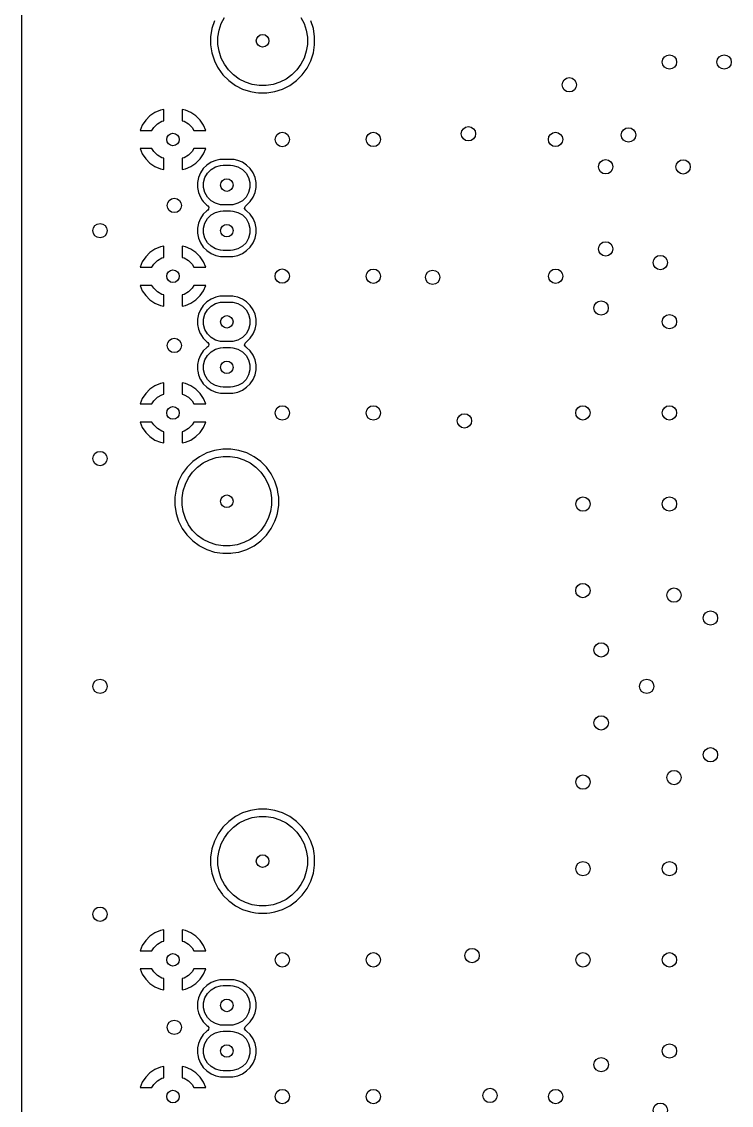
# Model space of a CAD drawing. Extents: x 2.36 to 5.14, y -5.39 to -2.61.
# Drawn here: x 2.364 to 3.143, y -4.46 to -3.271 of the extents above; entities that cross this region are included whole.
import ezdxf

# ---------------------------------------------------------------- set-up
doc = ezdxf.new("R2010")
doc.units = 0
doc.header["$MEASUREMENT"] = 0
doc.layers.add('BLACK', color=7, linetype='CONTINUOUS')

msp = doc.modelspace()

# ---------------------------------------------------------------- linework, layer by layer
at = {"layer": 'BLACK', "linetype": 'CONTINUOUS'}
for p, q in [((2.364, -3.2872), (2.364, -3.1822)), ((2.583, -3.2729), (2.5865, -3.266)), ((2.6704, -3.266), (2.6739, -3.2729)), ((2.5727, -3.2784), (2.5713, -3.2872)), ((2.5755, -3.2698), (2.5727, -3.2784)), ((2.5727, -3.2784), (2.5727, -3.2784)), ((2.5794, -3.2879), (2.5806, -3.2802)), ((2.5806, -3.2802), (2.583, -3.2729)), ((2.6739, -3.2729), (2.6763, -3.2802)), ((2.6763, -3.2802), (2.6775, -3.2879)), ((2.6841, -3.2784), (2.6813, -3.2698)), ((2.6855, -3.2872), (2.6841, -3.2784)), ((2.6841, -3.2784), (2.6841, -3.2784)), ((2.6841, -3.2784), (2.6841, -3.2784)), ((2.364, -3.39), (2.364, -3.2872)), ((2.5713, -3.2872), (2.5713, -3.2962)), ((2.5794, -3.2956), (2.5794, -3.2879)), ((2.6775, -3.2879), (2.6775, -3.2956)), ((2.6855, -3.2962), (2.6855, -3.2872)), ((2.5713, -3.2962), (2.5727, -3.3051)), ((2.5727, -3.3051), (2.5727, -3.3051)), ((2.5727, -3.3051), (2.5755, -3.3137)), ((2.5806, -3.3032), (2.5794, -3.2956)), ((2.583, -3.3106), (2.5806, -3.3032)), ((2.6763, -3.3032), (2.6739, -3.3106)), ((2.6775, -3.2956), (2.6763, -3.3032)), ((2.6813, -3.3137), (2.6841, -3.3051)), ((2.6841, -3.3051), (2.6855, -3.2962)), ((2.5755, -3.3137), (2.579, -3.3205)), ((2.5865, -3.3174), (2.583, -3.3106)), ((2.6739, -3.3106), (2.6704, -3.3174)), ((2.6773, -3.3217), (2.6813, -3.3137)), ((2.579, -3.3205), (2.5796, -3.3217)), ((2.5796, -3.3217), (2.5849, -3.3289)), ((2.591, -3.3237), (2.5865, -3.3174)), ((2.5965, -3.3292), (2.591, -3.3237)), ((2.6658, -3.3237), (2.6604, -3.3292)), ((2.6704, -3.3174), (2.6658, -3.3237)), ((2.672, -3.3289), (2.6773, -3.3217)), ((2.5849, -3.3289), (2.5912, -3.3353)), ((2.5912, -3.3353), (2.5985, -3.3406)), ((2.6027, -3.3337), (2.5965, -3.3292)), ((2.5985, -3.3406), (2.6065, -3.3447)), ((2.6096, -3.3372), (2.6027, -3.3337)), ((2.6169, -3.3396), (2.6096, -3.3372)), ((2.6246, -3.3408), (2.6169, -3.3396)), ((2.6399, -3.3396), (2.6323, -3.3408)), ((2.6473, -3.3372), (2.6399, -3.3396)), ((2.6541, -3.3337), (2.6473, -3.3372)), ((2.6503, -3.3447), (2.6584, -3.3406)), ((2.6604, -3.3292), (2.6541, -3.3337)), ((2.6584, -3.3406), (2.6656, -3.3353)), ((2.6656, -3.3353), (2.672, -3.3289)), ((2.6065, -3.3447), (2.6065, -3.3447)), ((2.6065, -3.3447), (2.6065, -3.3447)), ((2.6065, -3.3447), (2.6151, -3.3474)), ((2.6151, -3.3474), (2.6151, -3.3474)), ((2.6151, -3.3474), (2.6151, -3.3474)), ((2.6151, -3.3474), (2.621, -3.3484)), ((2.621, -3.3484), (2.6239, -3.3488)), ((2.6239, -3.3488), (2.6239, -3.3488)), ((2.6239, -3.3488), (2.6329, -3.3488)), ((2.6323, -3.3408), (2.6246, -3.3408)), ((2.6329, -3.3488), (2.6351, -3.3485)), ((2.6351, -3.3485), (2.6418, -3.3474)), ((2.6418, -3.3474), (2.6503, -3.3447)), ((2.6418, -3.3474), (2.6418, -3.3474)), ((2.6418, -3.3474), (2.6418, -3.3474)), ((2.6503, -3.3447), (2.6503, -3.3447)), ((2.6503, -3.3447), (2.6503, -3.3447)), ((2.5047, -3.374), (2.5001, -3.3787)), ((2.5102, -3.3703), (2.5047, -3.374)), ((2.5047, -3.374), (2.5047, -3.374)), ((2.5163, -3.3678), (2.5102, -3.3703)), ((2.52, -3.3671), (2.5163, -3.3678)), ((2.5163, -3.3678), (2.5163, -3.3678)), ((2.52, -3.3794), (2.52, -3.3671)), ((2.5437, -3.3678), (2.54, -3.3671)), ((2.54, -3.3671), (2.54, -3.3794)), ((2.5498, -3.3703), (2.5437, -3.3678)), ((2.5437, -3.3678), (2.5437, -3.3678)), ((2.5553, -3.374), (2.5498, -3.3703)), ((2.5599, -3.3787), (2.5553, -3.374)), ((2.4964, -3.3841), (2.494, -3.39)), ((2.5001, -3.3787), (2.4964, -3.3841)), ((2.5001, -3.3787), (2.5001, -3.3787)), ((2.507, -3.39), (2.5089, -3.3868)), ((2.5089, -3.3868), (2.5129, -3.3828)), ((2.5129, -3.3828), (2.5178, -3.38)), ((2.5178, -3.38), (2.52, -3.3794)), ((2.54, -3.3794), (2.5422, -3.38)), ((2.5422, -3.38), (2.5471, -3.3828)), ((2.5471, -3.3828), (2.5511, -3.3868)), ((2.5511, -3.3868), (2.553, -3.39)), ((2.5636, -3.3841), (2.5599, -3.3787)), ((2.566, -3.39), (2.5636, -3.3841)), ((2.364, -3.4472), (2.364, -3.39)), ((2.494, -3.39), (2.507, -3.39)), ((2.494, -3.39), (2.494, -3.39)), ((2.553, -3.39), (2.566, -3.39)), ((2.566, -3.39), (2.566, -3.39)), ((2.494, -3.41), (2.4964, -3.4159)), ((2.507, -3.41), (2.494, -3.41)), ((2.5089, -3.4132), (2.507, -3.41)), ((2.553, -3.41), (2.5511, -3.4132)), ((2.566, -3.41), (2.553, -3.41)), ((2.5636, -3.4159), (2.566, -3.41)), ((2.4964, -3.4159), (2.5001, -3.4213)), ((2.5001, -3.4213), (2.5047, -3.426)), ((2.5129, -3.4172), (2.5089, -3.4132)), ((2.5178, -3.42), (2.5129, -3.4172)), ((2.52, -3.4206), (2.5178, -3.42)), ((2.52, -3.4329), (2.52, -3.4206)), ((2.5422, -3.42), (2.54, -3.4206)), ((2.54, -3.4206), (2.54, -3.4329)), ((2.5471, -3.4172), (2.5422, -3.42)), ((2.5511, -3.4132), (2.5471, -3.4172)), ((2.5553, -3.426), (2.5599, -3.4213)), ((2.5599, -3.4213), (2.5636, -3.4159)), ((2.5599, -3.4213), (2.5599, -3.4213)), ((2.5769, -3.4229), (2.5718, -3.425)), ((2.5813, -3.422), (2.5769, -3.4229)), ((2.5769, -3.4229), (2.5769, -3.4229)), ((2.5823, -3.4218), (2.5813, -3.422)), ((2.5958, -3.4218), (2.5823, -3.4218)), ((2.5971, -3.4221), (2.5958, -3.4218)), ((2.6012, -3.4229), (2.5971, -3.4221)), ((2.6063, -3.425), (2.6012, -3.4229)), ((2.6012, -3.4229), (2.6012, -3.4229)), ((2.5047, -3.426), (2.5102, -3.4297)), ((2.5102, -3.4297), (2.5163, -3.4322)), ((2.5163, -3.4322), (2.5163, -3.4322)), ((2.5163, -3.4322), (2.52, -3.4329)), ((2.52, -3.4329), (2.52, -3.4329)), ((2.54, -3.4329), (2.5437, -3.4322)), ((2.5437, -3.4322), (2.5498, -3.4297)), ((2.5437, -3.4322), (2.5437, -3.4322)), ((2.5498, -3.4297), (2.5553, -3.426)), ((2.5553, -3.426), (2.5553, -3.426)), ((2.5632, -3.432), (2.5602, -3.4367)), ((2.5672, -3.4281), (2.5632, -3.432)), ((2.5632, -3.432), (2.5632, -3.432)), ((2.5718, -3.425), (2.5672, -3.4281)), ((2.5672, -3.4281), (2.5672, -3.4281)), ((2.5679, -3.4368), (2.5719, -3.4328)), ((2.5719, -3.4328), (2.5768, -3.43)), ((2.5768, -3.43), (2.5823, -3.4285)), ((2.5823, -3.4285), (2.5851, -3.4283)), ((2.5851, -3.4283), (2.593, -3.4283)), ((2.593, -3.4283), (2.5958, -3.4285)), ((2.5958, -3.4285), (2.6013, -3.43)), ((2.6013, -3.43), (2.6062, -3.4328)), ((2.6062, -3.4328), (2.6102, -3.4368)), ((2.6109, -3.4281), (2.6063, -3.425)), ((2.6063, -3.425), (2.6063, -3.425)), ((2.6063, -3.425), (2.6063, -3.425)), ((2.6149, -3.432), (2.6109, -3.4281)), ((2.618, -3.4367), (2.6149, -3.432)), ((2.364, -3.54), (2.364, -3.4472)), ((2.558, -3.4418), (2.5569, -3.4472)), ((2.5569, -3.4472), (2.5569, -3.4528)), ((2.5602, -3.4367), (2.558, -3.4418)), ((2.558, -3.4418), (2.558, -3.4418)), ((2.5636, -3.4472), (2.5651, -3.4417)), ((2.5636, -3.4528), (2.5636, -3.4472)), ((2.5651, -3.4417), (2.5679, -3.4368)), ((2.6102, -3.4368), (2.613, -3.4417)), ((2.613, -3.4417), (2.6145, -3.4472)), ((2.6145, -3.4472), (2.6145, -3.4528)), ((2.6201, -3.4418), (2.618, -3.4367)), ((2.6212, -3.4472), (2.6201, -3.4418)), ((2.6212, -3.4528), (2.6212, -3.4472)), ((2.5569, -3.4528), (2.558, -3.4582)), ((2.558, -3.4582), (2.558, -3.4582)), ((2.558, -3.4582), (2.5602, -3.4633)), ((2.5651, -3.4583), (2.5636, -3.4528)), ((2.5679, -3.4632), (2.5651, -3.4583)), ((2.613, -3.4583), (2.6102, -3.4632)), ((2.6145, -3.4528), (2.613, -3.4583)), ((2.618, -3.4633), (2.6201, -3.4582)), ((2.6201, -3.4582), (2.6212, -3.4528)), ((2.5602, -3.4633), (2.5622, -3.4664)), ((2.5622, -3.4664), (2.5632, -3.468)), ((2.5632, -3.468), (2.5672, -3.4719)), ((2.5719, -3.4672), (2.5679, -3.4632)), ((2.5768, -3.47), (2.5719, -3.4672)), ((2.5823, -3.4715), (2.5768, -3.47)), ((2.5851, -3.4717), (2.5823, -3.4715)), ((2.5958, -3.4715), (2.593, -3.4717)), ((2.6013, -3.47), (2.5958, -3.4715)), ((2.6062, -3.4672), (2.6013, -3.47)), ((2.6102, -3.4632), (2.6062, -3.4672)), ((2.6109, -3.4719), (2.6149, -3.468)), ((2.6149, -3.468), (2.618, -3.4633)), ((2.5632, -3.482), (2.5602, -3.4867)), ((2.5672, -3.4781), (2.5632, -3.482)), ((2.5632, -3.482), (2.5632, -3.482)), ((2.5672, -3.4719), (2.5682, -3.4726)), ((2.5682, -3.4774), (2.5672, -3.4781)), ((2.5672, -3.4781), (2.5672, -3.4781)), ((2.5679, -3.4868), (2.5719, -3.4828)), ((2.5682, -3.4726), (2.5694, -3.4744)), ((2.569, -3.4766), (2.5682, -3.4774)), ((2.5694, -3.4744), (2.569, -3.4766)), ((2.5719, -3.4828), (2.5768, -3.48)), ((2.5768, -3.48), (2.5823, -3.4785)), ((2.5823, -3.4785), (2.5851, -3.4783)), ((2.593, -3.4717), (2.5851, -3.4717)), ((2.5851, -3.4783), (2.593, -3.4783)), ((2.593, -3.4783), (2.5958, -3.4785)), ((2.5958, -3.4785), (2.6013, -3.48)), ((2.6013, -3.48), (2.6062, -3.4828)), ((2.6062, -3.4828), (2.6102, -3.4868)), ((2.6087, -3.4756), (2.6091, -3.4734)), ((2.6099, -3.4774), (2.6087, -3.4756)), ((2.6091, -3.4734), (2.6099, -3.4726)), ((2.6099, -3.4726), (2.6109, -3.4719)), ((2.6109, -3.4781), (2.6099, -3.4774)), ((2.6149, -3.482), (2.6109, -3.4781)), ((2.6109, -3.4781), (2.6109, -3.4781)), ((2.6109, -3.4781), (2.6109, -3.4781)), ((2.618, -3.4867), (2.6149, -3.482)), ((2.558, -3.4918), (2.5569, -3.4972)), ((2.5602, -3.4867), (2.558, -3.4918)), ((2.558, -3.4918), (2.558, -3.4918)), ((2.5636, -3.4972), (2.5651, -3.4917)), ((2.5651, -3.4917), (2.5679, -3.4868)), ((2.6102, -3.4868), (2.613, -3.4917)), ((2.613, -3.4917), (2.6145, -3.4972)), ((2.6201, -3.4918), (2.618, -3.4867)), ((2.6212, -3.4972), (2.6201, -3.4918)), ((2.5569, -3.4972), (2.5569, -3.5028)), ((2.5569, -3.5028), (2.558, -3.5082)), ((2.5636, -3.5028), (2.5636, -3.4972)), ((2.5651, -3.5083), (2.5636, -3.5028)), ((2.6145, -3.5028), (2.613, -3.5083)), ((2.6145, -3.4972), (2.6145, -3.5028)), ((2.6201, -3.5082), (2.6212, -3.5028)), ((2.6212, -3.5028), (2.6212, -3.4972)), ((2.5163, -3.5178), (2.5102, -3.5203)), ((2.52, -3.5171), (2.5163, -3.5178)), ((2.5163, -3.5178), (2.5163, -3.5178)), ((2.52, -3.5294), (2.52, -3.5171)), ((2.5437, -3.5178), (2.54, -3.5171)), ((2.54, -3.5171), (2.54, -3.5294)), ((2.5498, -3.5203), (2.5437, -3.5178)), ((2.5437, -3.5178), (2.5437, -3.5178)), ((2.558, -3.5082), (2.558, -3.5082)), ((2.558, -3.5082), (2.5602, -3.5133)), ((2.5602, -3.5133), (2.5632, -3.518)), ((2.5632, -3.518), (2.5672, -3.5219)), ((2.5679, -3.5132), (2.5651, -3.5083)), ((2.5719, -3.5172), (2.5679, -3.5132)), ((2.5768, -3.52), (2.5719, -3.5172)), ((2.6062, -3.5172), (2.6013, -3.52)), ((2.6102, -3.5132), (2.6062, -3.5172)), ((2.613, -3.5083), (2.6102, -3.5132)), ((2.6109, -3.5219), (2.6149, -3.518)), ((2.6149, -3.518), (2.618, -3.5133)), ((2.618, -3.5133), (2.6201, -3.5082)), ((2.5001, -3.5287), (2.4964, -3.5341)), ((2.5047, -3.524), (2.5001, -3.5287)), ((2.5001, -3.5287), (2.5001, -3.5287)), ((2.5102, -3.5203), (2.5047, -3.524)), ((2.5047, -3.524), (2.5047, -3.524)), ((2.5129, -3.5328), (2.5178, -3.53)), ((2.5178, -3.53), (2.52, -3.5294)), ((2.54, -3.5294), (2.5422, -3.53)), ((2.5422, -3.53), (2.5471, -3.5328)), ((2.5553, -3.524), (2.5498, -3.5203)), ((2.5599, -3.5287), (2.5553, -3.524)), ((2.5636, -3.5341), (2.5599, -3.5287)), ((2.5672, -3.5219), (2.5718, -3.525)), ((2.5718, -3.525), (2.5769, -3.5271)), ((2.5823, -3.5215), (2.5768, -3.52)), ((2.5769, -3.5271), (2.5823, -3.5282)), ((2.5851, -3.5217), (2.5823, -3.5215)), ((2.5823, -3.5282), (2.5823, -3.5282)), ((2.5823, -3.5282), (2.5958, -3.5282)), ((2.593, -3.5217), (2.5851, -3.5217)), ((2.5958, -3.5215), (2.593, -3.5217)), ((2.6013, -3.52), (2.5958, -3.5215)), ((2.5958, -3.5282), (2.6012, -3.5271)), ((2.5958, -3.5282), (2.5958, -3.5282)), ((2.6012, -3.5271), (2.6063, -3.525)), ((2.6063, -3.525), (2.6109, -3.5219)), ((2.364, -3.5972), (2.364, -3.54)), ((2.4964, -3.5341), (2.494, -3.54)), ((2.494, -3.54), (2.507, -3.54)), ((2.494, -3.54), (2.494, -3.54)), ((2.507, -3.54), (2.5089, -3.5368)), ((2.5089, -3.5368), (2.5129, -3.5328)), ((2.5471, -3.5328), (2.5511, -3.5368)), ((2.5511, -3.5368), (2.553, -3.54)), ((2.553, -3.54), (2.566, -3.54)), ((2.566, -3.54), (2.5636, -3.5341)), ((2.566, -3.54), (2.566, -3.54)), ((2.494, -3.56), (2.4964, -3.5659)), ((2.507, -3.56), (2.494, -3.56)), ((2.4964, -3.5659), (2.5001, -3.5713)), ((2.5089, -3.5632), (2.507, -3.56)), ((2.5129, -3.5672), (2.5089, -3.5632)), ((2.5511, -3.5632), (2.5471, -3.5672)), ((2.553, -3.56), (2.5511, -3.5632)), ((2.566, -3.56), (2.553, -3.56)), ((2.5599, -3.5713), (2.5636, -3.5659)), ((2.5636, -3.5659), (2.566, -3.56)), ((2.5001, -3.5713), (2.5047, -3.576)), ((2.5047, -3.576), (2.5102, -3.5797)), ((2.5178, -3.57), (2.5129, -3.5672)), ((2.52, -3.5706), (2.5178, -3.57)), ((2.52, -3.5829), (2.52, -3.5706)), ((2.5422, -3.57), (2.54, -3.5706)), ((2.54, -3.5706), (2.54, -3.5829)), ((2.5471, -3.5672), (2.5422, -3.57)), ((2.5498, -3.5797), (2.5553, -3.576)), ((2.5553, -3.576), (2.5599, -3.5713)), ((2.5553, -3.576), (2.5553, -3.576)), ((2.5599, -3.5713), (2.5599, -3.5713)), ((2.5672, -3.5781), (2.5632, -3.582)), ((2.5718, -3.575), (2.5672, -3.5781)), ((2.5672, -3.5781), (2.5672, -3.5781)), ((2.5769, -3.5729), (2.5718, -3.575)), ((2.5768, -3.58), (2.5823, -3.5785)), ((2.5813, -3.572), (2.5769, -3.5729)), ((2.5769, -3.5729), (2.5769, -3.5729)), ((2.5823, -3.5718), (2.5813, -3.572)), ((2.5958, -3.5718), (2.5823, -3.5718)), ((2.5823, -3.5785), (2.5851, -3.5783)), ((2.5851, -3.5783), (2.593, -3.5783)), ((2.593, -3.5783), (2.5958, -3.5785)), ((2.5971, -3.5721), (2.5958, -3.5718)), ((2.5958, -3.5785), (2.6013, -3.58)), ((2.6012, -3.5729), (2.5971, -3.5721)), ((2.6063, -3.575), (2.6012, -3.5729)), ((2.6012, -3.5729), (2.6012, -3.5729)), ((2.6109, -3.5781), (2.6063, -3.575)), ((2.6063, -3.575), (2.6063, -3.575)), ((2.6063, -3.575), (2.6063, -3.575)), ((2.6149, -3.582), (2.6109, -3.5781)), ((2.5102, -3.5797), (2.5163, -3.5822)), ((2.5163, -3.5822), (2.5163, -3.5822)), ((2.5163, -3.5822), (2.52, -3.5829)), ((2.52, -3.5829), (2.52, -3.5829)), ((2.54, -3.5829), (2.5437, -3.5822)), ((2.5437, -3.5822), (2.5498, -3.5797)), ((2.5437, -3.5822), (2.5437, -3.5822)), ((2.5602, -3.5867), (2.558, -3.5918)), ((2.5632, -3.582), (2.5602, -3.5867)), ((2.5632, -3.582), (2.5632, -3.582)), ((2.5651, -3.5917), (2.5679, -3.5868)), ((2.5679, -3.5868), (2.5719, -3.5828)), ((2.5719, -3.5828), (2.5768, -3.58)), ((2.6013, -3.58), (2.6062, -3.5828)), ((2.6062, -3.5828), (2.6102, -3.5868)), ((2.6102, -3.5868), (2.613, -3.5917)), ((2.618, -3.5867), (2.6149, -3.582)), ((2.6201, -3.5918), (2.618, -3.5867)), ((2.364, -3.69), (2.364, -3.5972)), ((2.558, -3.5918), (2.5569, -3.5972)), ((2.5569, -3.5972), (2.5569, -3.6028)), ((2.558, -3.5918), (2.558, -3.5918)), ((2.5636, -3.5972), (2.5651, -3.5917)), ((2.5636, -3.6028), (2.5636, -3.5972)), ((2.613, -3.5917), (2.6145, -3.5972)), ((2.6145, -3.5972), (2.6145, -3.6028)), ((2.6212, -3.5972), (2.6201, -3.5918)), ((2.6212, -3.6028), (2.6212, -3.5972)), ((2.5569, -3.6028), (2.558, -3.6082)), ((2.558, -3.6082), (2.558, -3.6082)), ((2.558, -3.6082), (2.56, -3.613)), ((2.56, -3.613), (2.5602, -3.6133)), ((2.5602, -3.6133), (2.5612, -3.6149)), ((2.5651, -3.6083), (2.5636, -3.6028)), ((2.5679, -3.6132), (2.5651, -3.6083)), ((2.5719, -3.6172), (2.5679, -3.6132)), ((2.6102, -3.6132), (2.6062, -3.6172)), ((2.613, -3.6083), (2.6102, -3.6132)), ((2.6145, -3.6028), (2.613, -3.6083)), ((2.6149, -3.618), (2.618, -3.6133)), ((2.618, -3.6133), (2.6201, -3.6082)), ((2.6201, -3.6082), (2.6212, -3.6028)), ((2.5612, -3.6149), (2.5632, -3.618)), ((2.5632, -3.618), (2.5672, -3.6219)), ((2.5672, -3.6219), (2.5682, -3.6226)), ((2.5682, -3.6226), (2.5694, -3.6244)), ((2.5694, -3.6244), (2.569, -3.6266)), ((2.5768, -3.62), (2.5719, -3.6172)), ((2.5823, -3.6215), (2.5768, -3.62)), ((2.5851, -3.6217), (2.5823, -3.6215)), ((2.593, -3.6217), (2.5851, -3.6217)), ((2.5958, -3.6215), (2.593, -3.6217)), ((2.6013, -3.62), (2.5958, -3.6215)), ((2.6062, -3.6172), (2.6013, -3.62)), ((2.6087, -3.6256), (2.6091, -3.6234)), ((2.6099, -3.6274), (2.6087, -3.6256)), ((2.6091, -3.6234), (2.6099, -3.6226)), ((2.6099, -3.6226), (2.6109, -3.6219)), ((2.6109, -3.6219), (2.6149, -3.618)), ((2.5602, -3.6367), (2.558, -3.6418)), ((2.5632, -3.632), (2.5602, -3.6367)), ((2.5672, -3.6281), (2.5632, -3.632)), ((2.5632, -3.632), (2.5632, -3.632)), ((2.5651, -3.6417), (2.5679, -3.6368)), ((2.5682, -3.6274), (2.5672, -3.6281)), ((2.5672, -3.6281), (2.5672, -3.6281)), ((2.5679, -3.6368), (2.5719, -3.6328)), ((2.569, -3.6266), (2.5682, -3.6274)), ((2.5719, -3.6328), (2.5768, -3.63)), ((2.5768, -3.63), (2.5823, -3.6285)), ((2.5823, -3.6285), (2.5851, -3.6283)), ((2.5851, -3.6283), (2.593, -3.6283)), ((2.593, -3.6283), (2.5958, -3.6285)), ((2.5958, -3.6285), (2.6013, -3.63)), ((2.6013, -3.63), (2.6062, -3.6328)), ((2.6062, -3.6328), (2.6102, -3.6368)), ((2.6109, -3.6281), (2.6099, -3.6274)), ((2.6102, -3.6368), (2.613, -3.6417)), ((2.6149, -3.632), (2.6109, -3.6281)), ((2.6109, -3.6281), (2.6109, -3.6281)), ((2.6109, -3.6281), (2.6109, -3.6281)), ((2.618, -3.6367), (2.6149, -3.632)), ((2.6201, -3.6418), (2.618, -3.6367)), ((2.557, -3.6468), (2.5569, -3.6472)), ((2.5569, -3.6472), (2.5569, -3.6528)), ((2.558, -3.6418), (2.557, -3.6468)), ((2.558, -3.6418), (2.558, -3.6418)), ((2.5636, -3.6472), (2.5651, -3.6417)), ((2.5636, -3.6528), (2.5636, -3.6472)), ((2.613, -3.6417), (2.6145, -3.6472)), ((2.6145, -3.6472), (2.6145, -3.6528)), ((2.6212, -3.6472), (2.6201, -3.6418)), ((2.6212, -3.6528), (2.6212, -3.6472)), ((2.5569, -3.6528), (2.5572, -3.6541)), ((2.5572, -3.6541), (2.558, -3.6582)), ((2.558, -3.6582), (2.558, -3.6582)), ((2.558, -3.6582), (2.56, -3.6631)), ((2.5651, -3.6583), (2.5636, -3.6528)), ((2.5679, -3.6632), (2.5651, -3.6583)), ((2.613, -3.6583), (2.6102, -3.6632)), ((2.6145, -3.6528), (2.613, -3.6583)), ((2.618, -3.6633), (2.6201, -3.6582)), ((2.6201, -3.6582), (2.6212, -3.6528)), ((2.5102, -3.6703), (2.5047, -3.674)), ((2.5163, -3.6678), (2.5102, -3.6703)), ((2.52, -3.6671), (2.5163, -3.6678)), ((2.5163, -3.6678), (2.5163, -3.6678)), ((2.52, -3.6794), (2.52, -3.6671)), ((2.5437, -3.6678), (2.54, -3.6671)), ((2.54, -3.6671), (2.54, -3.6794)), ((2.5498, -3.6703), (2.5437, -3.6678)), ((2.5437, -3.6678), (2.5437, -3.6678)), ((2.5553, -3.674), (2.5498, -3.6703)), ((2.56, -3.6631), (2.5602, -3.6633)), ((2.5602, -3.6633), (2.5632, -3.668)), ((2.5632, -3.668), (2.5672, -3.6719)), ((2.5672, -3.6719), (2.5718, -3.675)), ((2.5719, -3.6672), (2.5679, -3.6632)), ((2.5768, -3.67), (2.5719, -3.6672)), ((2.5823, -3.6715), (2.5768, -3.67)), ((2.5851, -3.6717), (2.5823, -3.6715)), ((2.593, -3.6717), (2.5851, -3.6717)), ((2.5958, -3.6715), (2.593, -3.6717)), ((2.6013, -3.67), (2.5958, -3.6715)), ((2.6062, -3.6672), (2.6013, -3.67)), ((2.6102, -3.6632), (2.6062, -3.6672)), ((2.6063, -3.675), (2.6109, -3.6719)), ((2.6109, -3.6719), (2.6149, -3.668)), ((2.6149, -3.668), (2.618, -3.6633)), ((2.4964, -3.6841), (2.494, -3.69)), ((2.5001, -3.6787), (2.4964, -3.6841)), ((2.5047, -3.674), (2.5001, -3.6787)), ((2.5001, -3.6787), (2.5001, -3.6787)), ((2.5047, -3.674), (2.5047, -3.674)), ((2.5089, -3.6868), (2.5129, -3.6828)), ((2.5129, -3.6828), (2.5178, -3.68)), ((2.5178, -3.68), (2.52, -3.6794)), ((2.54, -3.6794), (2.5422, -3.68)), ((2.5422, -3.68), (2.5471, -3.6828)), ((2.5471, -3.6828), (2.5511, -3.6868)), ((2.5599, -3.6787), (2.5553, -3.674)), ((2.5636, -3.6841), (2.5599, -3.6787)), ((2.566, -3.69), (2.5636, -3.6841)), ((2.5718, -3.675), (2.5769, -3.6771)), ((2.5769, -3.6771), (2.5823, -3.6782)), ((2.5823, -3.6782), (2.5823, -3.6782)), ((2.5823, -3.6782), (2.5958, -3.6782)), ((2.5958, -3.6782), (2.6012, -3.6771)), ((2.5958, -3.6782), (2.5958, -3.6782)), ((2.6012, -3.6771), (2.6063, -3.675)), ((2.364, -3.7924), (2.364, -3.69)), ((2.494, -3.69), (2.507, -3.69)), ((2.494, -3.69), (2.494, -3.69)), ((2.507, -3.69), (2.5089, -3.6868)), ((2.5511, -3.6868), (2.553, -3.69)), ((2.553, -3.69), (2.566, -3.69)), ((2.566, -3.69), (2.566, -3.69)), ((2.494, -3.71), (2.4964, -3.7159)), ((2.507, -3.71), (2.494, -3.71)), ((2.4964, -3.7159), (2.5001, -3.7213)), ((2.5089, -3.7132), (2.507, -3.71)), ((2.5129, -3.7172), (2.5089, -3.7132)), ((2.5178, -3.72), (2.5129, -3.7172)), ((2.52, -3.7206), (2.5178, -3.72)), ((2.52, -3.7329), (2.52, -3.7206)), ((2.5422, -3.72), (2.54, -3.7206)), ((2.54, -3.7206), (2.54, -3.7329)), ((2.5471, -3.7172), (2.5422, -3.72)), ((2.5511, -3.7132), (2.5471, -3.7172)), ((2.553, -3.71), (2.5511, -3.7132)), ((2.566, -3.71), (2.553, -3.71)), ((2.5599, -3.7213), (2.5636, -3.7159)), ((2.5636, -3.7159), (2.566, -3.71)), ((2.5001, -3.7213), (2.5047, -3.726)), ((2.5047, -3.726), (2.5102, -3.7297)), ((2.5102, -3.7297), (2.5163, -3.7322)), ((2.5163, -3.7322), (2.5163, -3.7322)), ((2.5163, -3.7322), (2.52, -3.7329)), ((2.52, -3.7329), (2.52, -3.7329)), ((2.54, -3.7329), (2.5437, -3.7322)), ((2.5437, -3.7322), (2.5498, -3.7297)), ((2.5437, -3.7322), (2.5437, -3.7322)), ((2.5498, -3.7297), (2.5553, -3.726)), ((2.5553, -3.726), (2.5599, -3.7213)), ((2.5553, -3.726), (2.5553, -3.726)), ((2.5599, -3.7213), (2.5599, -3.7213)), ((2.5671, -3.7439), (2.5591, -3.748)), ((2.5757, -3.7412), (2.5671, -3.7439)), ((2.5846, -3.7397), (2.5757, -3.7412)), ((2.5757, -3.7412), (2.5757, -3.7412)), ((2.5935, -3.7397), (2.5846, -3.7397)), ((2.5846, -3.7397), (2.5846, -3.7397)), ((2.6024, -3.7412), (2.5935, -3.7397)), ((2.5935, -3.7397), (2.5935, -3.7397)), ((2.611, -3.7439), (2.6024, -3.7412)), ((2.6024, -3.7412), (2.6024, -3.7412)), ((2.619, -3.748), (2.611, -3.7439)), ((2.5519, -3.7533), (2.5455, -3.7596)), ((2.5591, -3.748), (2.5519, -3.7533)), ((2.5571, -3.7594), (2.5633, -3.7549)), ((2.5633, -3.7549), (2.5702, -3.7514)), ((2.5702, -3.7514), (2.5776, -3.749)), ((2.5776, -3.749), (2.5852, -3.7478)), ((2.5852, -3.7478), (2.5929, -3.7478)), ((2.5929, -3.7478), (2.6005, -3.749)), ((2.6005, -3.749), (2.6079, -3.7514)), ((2.6079, -3.7514), (2.6148, -3.7549)), ((2.6148, -3.7549), (2.621, -3.7594)), ((2.6263, -3.7533), (2.619, -3.748)), ((2.6326, -3.7596), (2.6263, -3.7533)), ((2.6263, -3.7533), (2.6263, -3.7533)), ((2.6263, -3.7533), (2.6263, -3.7533)), ((2.5402, -3.7669), (2.5361, -3.7749)), ((2.5455, -3.7596), (2.5402, -3.7669)), ((2.5471, -3.7711), (2.5516, -3.7649)), ((2.5516, -3.7649), (2.5571, -3.7594)), ((2.621, -3.7594), (2.6265, -3.7649)), ((2.6265, -3.7649), (2.631, -3.7711)), ((2.6379, -3.7669), (2.6326, -3.7596)), ((2.642, -3.7749), (2.6379, -3.7669)), ((2.5361, -3.7749), (2.5334, -3.7835)), ((2.5412, -3.7854), (2.5436, -3.778)), ((2.5436, -3.778), (2.5471, -3.7711)), ((2.631, -3.7711), (2.6345, -3.778)), ((2.6345, -3.778), (2.6369, -3.7854)), ((2.6448, -3.7835), (2.642, -3.7749)), ((2.642, -3.7749), (2.642, -3.7749)), ((2.642, -3.7749), (2.642, -3.7749)), ((2.364, -4.1872), (2.364, -3.7924)), ((2.5334, -3.7835), (2.5319, -3.7924)), ((2.5319, -3.7924), (2.5319, -3.8013)), ((2.5334, -3.7835), (2.5334, -3.7835)), ((2.54, -3.793), (2.5412, -3.7854)), ((2.6369, -3.7854), (2.6381, -3.793)), ((2.6453, -3.7868), (2.6448, -3.7835)), ((2.6448, -3.7835), (2.6448, -3.7835)), ((2.6448, -3.7835), (2.6448, -3.7835)), ((2.6461, -3.7923), (2.6453, -3.7868)), ((2.6462, -3.7924), (2.6461, -3.7923)), ((2.6462, -3.8013), (2.6462, -3.7924)), ((2.5319, -3.8013), (2.5334, -3.8102)), ((2.54, -3.8007), (2.54, -3.793)), ((2.5412, -3.8083), (2.54, -3.8007)), ((2.6381, -3.8007), (2.6369, -3.8083)), ((2.6381, -3.793), (2.6381, -3.8007)), ((2.6448, -3.8102), (2.6462, -3.8013)), ((2.5334, -3.8102), (2.5334, -3.8102)), ((2.5334, -3.8102), (2.5361, -3.8188)), ((2.5436, -3.8157), (2.5412, -3.8083)), ((2.5471, -3.8226), (2.5436, -3.8157)), ((2.6345, -3.8157), (2.631, -3.8226)), ((2.6369, -3.8083), (2.6345, -3.8157)), ((2.642, -3.8188), (2.6435, -3.814)), ((2.6435, -3.814), (2.6448, -3.8102)), ((2.6448, -3.8102), (2.6448, -3.8102)), ((2.6448, -3.8102), (2.6448, -3.8102)), ((2.5361, -3.8188), (2.5402, -3.8268)), ((2.5402, -3.8268), (2.5452, -3.8336)), ((2.5516, -3.8288), (2.5471, -3.8226)), ((2.631, -3.8226), (2.6265, -3.8288)), ((2.6326, -3.8341), (2.6379, -3.8268)), ((2.6379, -3.8268), (2.642, -3.8188)), ((2.5452, -3.8336), (2.5455, -3.8341)), ((2.5455, -3.8341), (2.5519, -3.8404)), ((2.5571, -3.8343), (2.5516, -3.8288)), ((2.5633, -3.8388), (2.5571, -3.8343)), ((2.5702, -3.8423), (2.5633, -3.8388)), ((2.6148, -3.8388), (2.6079, -3.8423)), ((2.621, -3.8343), (2.6148, -3.8388)), ((2.6265, -3.8288), (2.621, -3.8343)), ((2.6263, -3.8404), (2.6326, -3.8341)), ((2.5519, -3.8404), (2.5519, -3.8404)), ((2.5519, -3.8404), (2.5519, -3.8404)), ((2.5519, -3.8404), (2.5588, -3.8454)), ((2.5588, -3.8454), (2.5591, -3.8457)), ((2.5591, -3.8457), (2.5671, -3.8498)), ((2.5671, -3.8498), (2.5671, -3.8498)), ((2.5671, -3.8498), (2.5671, -3.8498)), ((2.5671, -3.8498), (2.5757, -3.8526)), ((2.5776, -3.8447), (2.5702, -3.8423)), ((2.5852, -3.8459), (2.5776, -3.8447)), ((2.5929, -3.8459), (2.5852, -3.8459)), ((2.6005, -3.8447), (2.5929, -3.8459)), ((2.6079, -3.8423), (2.6005, -3.8447)), ((2.6024, -3.8526), (2.611, -3.8498)), ((2.611, -3.8498), (2.619, -3.8457)), ((2.611, -3.8498), (2.611, -3.8498)), ((2.611, -3.8498), (2.611, -3.8498)), ((2.619, -3.8457), (2.6263, -3.8404)), ((2.5757, -3.8526), (2.5757, -3.8526)), ((2.5757, -3.8526), (2.5757, -3.8526)), ((2.5757, -3.8526), (2.5816, -3.8535)), ((2.5816, -3.8535), (2.5846, -3.854)), ((2.5846, -3.854), (2.5846, -3.854)), ((2.5846, -3.854), (2.5935, -3.854)), ((2.5935, -3.854), (2.5958, -3.8536)), ((2.5958, -3.8536), (2.6024, -3.8526)), ((2.6024, -3.8526), (2.6024, -3.8526)), ((2.6024, -3.8526), (2.6024, -3.8526)), ((2.6151, -4.136), (2.6065, -4.1388)), ((2.6239, -4.1346), (2.6151, -4.136)), ((2.6151, -4.136), (2.6151, -4.136)), ((2.6329, -4.1346), (2.6239, -4.1346)), ((2.6239, -4.1346), (2.6239, -4.1346)), ((2.6418, -4.136), (2.6329, -4.1346)), ((2.6329, -4.1346), (2.6329, -4.1346)), ((2.6503, -4.1388), (2.6418, -4.136)), ((2.6418, -4.136), (2.6418, -4.136)), ((2.5912, -4.1482), (2.5849, -4.1545)), ((2.5985, -4.1429), (2.5912, -4.1482)), ((2.6065, -4.1388), (2.5985, -4.1429)), ((2.6027, -4.1498), (2.6096, -4.1463)), ((2.6096, -4.1463), (2.6169, -4.1439)), ((2.6169, -4.1439), (2.6246, -4.1427)), ((2.6246, -4.1427), (2.6323, -4.1427)), ((2.6323, -4.1427), (2.6399, -4.1439)), ((2.6399, -4.1439), (2.6473, -4.1463)), ((2.6473, -4.1463), (2.6541, -4.1498)), ((2.6584, -4.1429), (2.6503, -4.1388)), ((2.6656, -4.1482), (2.6584, -4.1429)), ((2.672, -4.1545), (2.6656, -4.1482)), ((2.6656, -4.1482), (2.6656, -4.1482)), ((2.6656, -4.1482), (2.6656, -4.1482)), ((2.5849, -4.1545), (2.5796, -4.1618)), ((2.5865, -4.166), (2.591, -4.1598)), ((2.591, -4.1598), (2.5965, -4.1543)), ((2.5965, -4.1543), (2.6027, -4.1498)), ((2.6541, -4.1498), (2.6604, -4.1543)), ((2.6604, -4.1543), (2.6658, -4.1598)), ((2.6658, -4.1598), (2.6704, -4.166)), ((2.6773, -4.1618), (2.672, -4.1545)), ((2.5755, -4.1698), (2.5727, -4.1784)), ((2.5796, -4.1618), (2.5755, -4.1698)), ((2.5806, -4.1802), (2.583, -4.1729)), ((2.583, -4.1729), (2.5865, -4.166)), ((2.6704, -4.166), (2.6739, -4.1729)), ((2.6739, -4.1729), (2.6763, -4.1802)), ((2.6813, -4.1698), (2.6773, -4.1618)), ((2.6841, -4.1784), (2.6813, -4.1698)), ((2.6813, -4.1698), (2.6813, -4.1698)), ((2.6813, -4.1698), (2.6813, -4.1698)), ((2.5727, -4.1784), (2.5713, -4.1872)), ((2.5727, -4.1784), (2.5727, -4.1784)), ((2.5794, -4.1879), (2.5806, -4.1802)), ((2.6763, -4.1802), (2.6775, -4.1879)), ((2.6849, -4.1832), (2.6841, -4.1784)), ((2.6841, -4.1784), (2.6841, -4.1784)), ((2.6841, -4.1784), (2.6841, -4.1784)), ((2.6854, -4.1863), (2.6849, -4.1832)), ((2.364, -4.29), (2.364, -4.1872)), ((2.5713, -4.1872), (2.5713, -4.1962)), ((2.5713, -4.1962), (2.5727, -4.2051)), ((2.5794, -4.1956), (2.5794, -4.1879)), ((2.5806, -4.2032), (2.5794, -4.1956)), ((2.6775, -4.1956), (2.6763, -4.2032)), ((2.6775, -4.1879), (2.6775, -4.1956)), ((2.6841, -4.2051), (2.6855, -4.1962)), ((2.6855, -4.1872), (2.6854, -4.1863)), ((2.6855, -4.1962), (2.6855, -4.1872)), ((2.5727, -4.2051), (2.5727, -4.2051)), ((2.5727, -4.2051), (2.5755, -4.2137)), ((2.583, -4.2106), (2.5806, -4.2032)), ((2.6763, -4.2032), (2.6739, -4.2106)), ((2.6813, -4.2137), (2.6838, -4.206)), ((2.6838, -4.206), (2.6841, -4.2051)), ((2.6841, -4.2051), (2.6841, -4.2051)), ((2.6841, -4.2051), (2.6841, -4.2051)), ((2.5755, -4.2137), (2.5796, -4.2217)), ((2.5865, -4.2174), (2.583, -4.2106)), ((2.591, -4.2237), (2.5865, -4.2174)), ((2.6704, -4.2174), (2.6658, -4.2237)), ((2.6739, -4.2106), (2.6704, -4.2174)), ((2.6773, -4.2217), (2.6813, -4.2137)), ((2.5796, -4.2217), (2.5844, -4.2283)), ((2.5844, -4.2283), (2.5849, -4.2289)), ((2.5849, -4.2289), (2.5912, -4.2353)), ((2.5965, -4.2292), (2.591, -4.2237)), ((2.6027, -4.2337), (2.5965, -4.2292)), ((2.6604, -4.2292), (2.6541, -4.2337)), ((2.6658, -4.2237), (2.6604, -4.2292)), ((2.6656, -4.2353), (2.672, -4.2289)), ((2.672, -4.2289), (2.6773, -4.2217)), ((2.5912, -4.2353), (2.5912, -4.2353)), ((2.5912, -4.2353), (2.5912, -4.2353)), ((2.5912, -4.2353), (2.5924, -4.2361)), ((2.5924, -4.2361), (2.5985, -4.2406)), ((2.5985, -4.2406), (2.6065, -4.2447)), ((2.6096, -4.2372), (2.6027, -4.2337)), ((2.6169, -4.2396), (2.6096, -4.2372)), ((2.6246, -4.2408), (2.6169, -4.2396)), ((2.6323, -4.2408), (2.6246, -4.2408)), ((2.6399, -4.2396), (2.6323, -4.2408)), ((2.6473, -4.2372), (2.6399, -4.2396)), ((2.6541, -4.2337), (2.6473, -4.2372)), ((2.6503, -4.2447), (2.6584, -4.2406)), ((2.6584, -4.2406), (2.6656, -4.2353)), ((2.6065, -4.2447), (2.6065, -4.2447)), ((2.6065, -4.2447), (2.6065, -4.2447)), ((2.6065, -4.2447), (2.6151, -4.2474)), ((2.6151, -4.2474), (2.6151, -4.2474)), ((2.6151, -4.2474), (2.6151, -4.2474)), ((2.6151, -4.2474), (2.6206, -4.2483)), ((2.6206, -4.2483), (2.6239, -4.2488)), ((2.6239, -4.2488), (2.6239, -4.2488)), ((2.6239, -4.2488), (2.6329, -4.2488)), ((2.6329, -4.2488), (2.6362, -4.2483)), ((2.6362, -4.2483), (2.6418, -4.2474)), ((2.6418, -4.2474), (2.6503, -4.2447)), ((2.6418, -4.2474), (2.6418, -4.2474)), ((2.6418, -4.2474), (2.6418, -4.2474)), ((2.6503, -4.2447), (2.6503, -4.2447)), ((2.6503, -4.2447), (2.6503, -4.2447)), ((2.5163, -4.2678), (2.5102, -4.2703)), ((2.52, -4.2671), (2.5163, -4.2678)), ((2.5163, -4.2678), (2.5163, -4.2678)), ((2.52, -4.2794), (2.52, -4.2671)), ((2.5437, -4.2678), (2.54, -4.2671)), ((2.54, -4.2671), (2.54, -4.2794)), ((2.5498, -4.2703), (2.5437, -4.2678)), ((2.5437, -4.2678), (2.5437, -4.2678)), ((2.5001, -4.2787), (2.4964, -4.2841)), ((2.5047, -4.274), (2.5001, -4.2787)), ((2.5001, -4.2787), (2.5001, -4.2787)), ((2.5102, -4.2703), (2.5047, -4.274)), ((2.5047, -4.274), (2.5047, -4.274)), ((2.5129, -4.2828), (2.5178, -4.28)), ((2.5178, -4.28), (2.52, -4.2794)), ((2.54, -4.2794), (2.5422, -4.28)), ((2.5422, -4.28), (2.5471, -4.2828)), ((2.5553, -4.274), (2.5498, -4.2703)), ((2.5599, -4.2787), (2.5553, -4.274)), ((2.5636, -4.2841), (2.5599, -4.2787)), ((2.364, -4.3472), (2.364, -4.29)), ((2.4964, -4.2841), (2.494, -4.29)), ((2.494, -4.29), (2.507, -4.29)), ((2.494, -4.29), (2.494, -4.29)), ((2.507, -4.29), (2.5089, -4.2868)), ((2.5089, -4.2868), (2.5129, -4.2828)), ((2.5471, -4.2828), (2.5511, -4.2868)), ((2.5511, -4.2868), (2.553, -4.29)), ((2.553, -4.29), (2.566, -4.29)), ((2.566, -4.29), (2.5636, -4.2841)), ((2.566, -4.29), (2.566, -4.29)), ((2.494, -4.31), (2.4964, -4.3159)), ((2.507, -4.31), (2.494, -4.31)), ((2.5089, -4.3132), (2.507, -4.31)), ((2.5129, -4.3172), (2.5089, -4.3132)), ((2.5511, -4.3132), (2.5471, -4.3172)), ((2.553, -4.31), (2.5511, -4.3132)), ((2.566, -4.31), (2.553, -4.31)), ((2.5636, -4.3159), (2.566, -4.31)), ((2.4964, -4.3159), (2.5001, -4.3213)), ((2.5001, -4.3213), (2.5047, -4.326)), ((2.5047, -4.326), (2.5102, -4.3297)), ((2.5178, -4.32), (2.5129, -4.3172)), ((2.52, -4.3206), (2.5178, -4.32)), ((2.52, -4.3329), (2.52, -4.3206)), ((2.5422, -4.32), (2.54, -4.3206)), ((2.54, -4.3206), (2.54, -4.3329)), ((2.5471, -4.3172), (2.5422, -4.32)), ((2.5498, -4.3297), (2.5553, -4.326)), ((2.5553, -4.326), (2.5599, -4.3213)), ((2.5553, -4.326), (2.5553, -4.326)), ((2.5599, -4.3213), (2.5636, -4.3159)), ((2.5599, -4.3213), (2.5599, -4.3213)), ((2.5718, -4.325), (2.5672, -4.3281)), ((2.5769, -4.3229), (2.5718, -4.325)), ((2.5813, -4.322), (2.5769, -4.3229)), ((2.5769, -4.3229), (2.5769, -4.3229)), ((2.5823, -4.3218), (2.5813, -4.322)), ((2.5958, -4.3218), (2.5823, -4.3218)), ((2.5971, -4.3221), (2.5958, -4.3218)), ((2.6012, -4.3229), (2.5971, -4.3221)), ((2.6063, -4.325), (2.6012, -4.3229)), ((2.6012, -4.3229), (2.6012, -4.3229)), ((2.6109, -4.3281), (2.6063, -4.325)), ((2.6063, -4.325), (2.6063, -4.325)), ((2.6063, -4.325), (2.6063, -4.325)), ((2.5102, -4.3297), (2.5163, -4.3322)), ((2.5163, -4.3322), (2.5163, -4.3322)), ((2.5163, -4.3322), (2.52, -4.3329)), ((2.52, -4.3329), (2.52, -4.3329)), ((2.54, -4.3329), (2.5437, -4.3322)), ((2.5437, -4.3322), (2.5498, -4.3297)), ((2.5437, -4.3322), (2.5437, -4.3322)), ((2.5602, -4.3367), (2.558, -4.3418)), ((2.5632, -4.332), (2.5602, -4.3367)), ((2.5672, -4.3281), (2.5632, -4.332)), ((2.5632, -4.332), (2.5632, -4.332)), ((2.5651, -4.3417), (2.5679, -4.3368)), ((2.5672, -4.3281), (2.5672, -4.3281)), ((2.5679, -4.3368), (2.5719, -4.3328)), ((2.5719, -4.3328), (2.5768, -4.33)), ((2.5768, -4.33), (2.5823, -4.3285)), ((2.5823, -4.3285), (2.5851, -4.3283)), ((2.5851, -4.3283), (2.593, -4.3283)), ((2.593, -4.3283), (2.5958, -4.3285)), ((2.5958, -4.3285), (2.6013, -4.33)), ((2.6013, -4.33), (2.6062, -4.3328)), ((2.6062, -4.3328), (2.6102, -4.3368)), ((2.6102, -4.3368), (2.613, -4.3417)), ((2.6149, -4.332), (2.6109, -4.3281)), ((2.618, -4.3367), (2.6149, -4.332)), ((2.6201, -4.3418), (2.618, -4.3367)), ((2.364, -4.44), (2.364, -4.3472)), ((2.5571, -4.3465), (2.5569, -4.3472)), ((2.5569, -4.3472), (2.5569, -4.3528)), ((2.558, -4.3418), (2.5571, -4.3465)), ((2.558, -4.3418), (2.558, -4.3418)), ((2.5636, -4.3472), (2.5651, -4.3417)), ((2.5636, -4.3528), (2.5636, -4.3472)), ((2.613, -4.3417), (2.6145, -4.3472)), ((2.6145, -4.3472), (2.6145, -4.3528)), ((2.6212, -4.3472), (2.6201, -4.3418)), ((2.6212, -4.3528), (2.6212, -4.3472)), ((2.5569, -4.3528), (2.5571, -4.3537)), ((2.5571, -4.3537), (2.558, -4.3582)), ((2.558, -4.3582), (2.558, -4.3582)), ((2.558, -4.3582), (2.5602, -4.3633)), ((2.5651, -4.3583), (2.5636, -4.3528)), ((2.5679, -4.3632), (2.5651, -4.3583)), ((2.5719, -4.3672), (2.5679, -4.3632)), ((2.6102, -4.3632), (2.6062, -4.3672)), ((2.613, -4.3583), (2.6102, -4.3632)), ((2.6145, -4.3528), (2.613, -4.3583)), ((2.618, -4.3633), (2.6201, -4.3582)), ((2.6201, -4.3582), (2.6212, -4.3528)), ((2.5602, -4.3633), (2.562, -4.3662)), ((2.562, -4.3662), (2.5632, -4.368)), ((2.5632, -4.368), (2.5672, -4.3719)), ((2.5672, -4.3719), (2.5682, -4.3726)), ((2.5682, -4.3726), (2.5694, -4.3744)), ((2.5694, -4.3744), (2.569, -4.3766)), ((2.5768, -4.37), (2.5719, -4.3672)), ((2.5823, -4.3715), (2.5768, -4.37)), ((2.5851, -4.3717), (2.5823, -4.3715)), ((2.593, -4.3717), (2.5851, -4.3717)), ((2.5958, -4.3715), (2.593, -4.3717)), ((2.6013, -4.37), (2.5958, -4.3715)), ((2.6062, -4.3672), (2.6013, -4.37)), ((2.6087, -4.3756), (2.6091, -4.3734)), ((2.6091, -4.3734), (2.6099, -4.3726)), ((2.6099, -4.3726), (2.6109, -4.3719)), ((2.6109, -4.3719), (2.6149, -4.368)), ((2.6149, -4.368), (2.618, -4.3633)), ((2.5602, -4.3867), (2.558, -4.3918)), ((2.5632, -4.382), (2.5602, -4.3867)), ((2.5672, -4.3781), (2.5632, -4.382)), ((2.5632, -4.382), (2.5632, -4.382)), ((2.5651, -4.3917), (2.5679, -4.3868)), ((2.5682, -4.3774), (2.5672, -4.3781)), ((2.5672, -4.3781), (2.5672, -4.3781)), ((2.5679, -4.3868), (2.5719, -4.3828)), ((2.569, -4.3766), (2.5682, -4.3774)), ((2.5719, -4.3828), (2.5768, -4.38)), ((2.5768, -4.38), (2.5823, -4.3785)), ((2.5823, -4.3785), (2.5851, -4.3783)), ((2.5851, -4.3783), (2.593, -4.3783)), ((2.593, -4.3783), (2.5958, -4.3785)), ((2.5958, -4.3785), (2.6013, -4.38)), ((2.6013, -4.38), (2.6062, -4.3828)), ((2.6062, -4.3828), (2.6102, -4.3868)), ((2.6099, -4.3774), (2.6087, -4.3756)), ((2.6109, -4.3781), (2.6099, -4.3774)), ((2.6102, -4.3868), (2.613, -4.3917)), ((2.6149, -4.382), (2.6109, -4.3781)), ((2.6109, -4.3781), (2.6109, -4.3781)), ((2.6109, -4.3781), (2.6109, -4.3781)), ((2.618, -4.3867), (2.6149, -4.382)), ((2.6201, -4.3918), (2.618, -4.3867)), ((2.5571, -4.3964), (2.5569, -4.3972)), ((2.5569, -4.3972), (2.5569, -4.4028)), ((2.558, -4.3918), (2.5571, -4.3964)), ((2.558, -4.3918), (2.558, -4.3918)), ((2.5636, -4.3972), (2.5651, -4.3917)), ((2.5636, -4.4028), (2.5636, -4.3972)), ((2.613, -4.3917), (2.6145, -4.3972)), ((2.6145, -4.3972), (2.6145, -4.4028)), ((2.6212, -4.3972), (2.6201, -4.3918)), ((2.6212, -4.4028), (2.6212, -4.3972)), ((2.5569, -4.4028), (2.5572, -4.4041)), ((2.5572, -4.4041), (2.558, -4.4082)), ((2.558, -4.4082), (2.558, -4.4082)), ((2.558, -4.4082), (2.5602, -4.4133)), ((2.5651, -4.4083), (2.5636, -4.4028)), ((2.5679, -4.4132), (2.5651, -4.4083)), ((2.613, -4.4083), (2.6102, -4.4132)), ((2.6145, -4.4028), (2.613, -4.4083)), ((2.618, -4.4133), (2.6201, -4.4082)), ((2.6201, -4.4082), (2.6212, -4.4028)), ((2.5102, -4.4203), (2.5047, -4.424)), ((2.5163, -4.4178), (2.5102, -4.4203)), ((2.52, -4.4171), (2.5163, -4.4178)), ((2.5163, -4.4178), (2.5163, -4.4178)), ((2.52, -4.4294), (2.52, -4.4171)), ((2.5437, -4.4178), (2.54, -4.4171)), ((2.54, -4.4171), (2.54, -4.4294)), ((2.5498, -4.4203), (2.5437, -4.4178)), ((2.5437, -4.4178), (2.5437, -4.4178)), ((2.5553, -4.424), (2.5498, -4.4203)), ((2.5602, -4.4133), (2.5632, -4.418)), ((2.5632, -4.418), (2.5672, -4.4219)), ((2.5672, -4.4219), (2.5718, -4.425)), ((2.5719, -4.4172), (2.5679, -4.4132)), ((2.5768, -4.42), (2.5719, -4.4172)), ((2.5823, -4.4215), (2.5768, -4.42)), ((2.5851, -4.4217), (2.5823, -4.4215)), ((2.593, -4.4217), (2.5851, -4.4217)), ((2.5958, -4.4215), (2.593, -4.4217)), ((2.6013, -4.42), (2.5958, -4.4215)), ((2.6062, -4.4172), (2.6013, -4.42)), ((2.6102, -4.4132), (2.6062, -4.4172)), ((2.6063, -4.425), (2.6109, -4.4219)), ((2.6109, -4.4219), (2.6149, -4.418)), ((2.6149, -4.418), (2.618, -4.4133)), ((2.4964, -4.4341), (2.494, -4.44)), ((2.5001, -4.4287), (2.4964, -4.4341)), ((2.5047, -4.424), (2.5001, -4.4287)), ((2.5001, -4.4287), (2.5001, -4.4287)), ((2.5047, -4.424), (2.5047, -4.424)), ((2.5089, -4.4368), (2.5129, -4.4328)), ((2.5129, -4.4328), (2.5178, -4.43)), ((2.5178, -4.43), (2.52, -4.4294)), ((2.54, -4.4294), (2.5422, -4.43)), ((2.5422, -4.43), (2.5471, -4.4328)), ((2.5471, -4.4328), (2.5511, -4.4368)), ((2.5599, -4.4287), (2.5553, -4.424)), ((2.5636, -4.4341), (2.5599, -4.4287)), ((2.566, -4.44), (2.5636, -4.4341)), ((2.5718, -4.425), (2.5769, -4.4271)), ((2.5769, -4.4271), (2.5823, -4.4282)), ((2.5823, -4.4282), (2.5823, -4.4282)), ((2.5823, -4.4282), (2.5958, -4.4282)), ((2.5958, -4.4282), (2.6012, -4.4271)), ((2.5958, -4.4282), (2.5958, -4.4282)), ((2.6012, -4.4271), (2.6063, -4.425)), ((2.364, -4.4972), (2.364, -4.44)), ((2.494, -4.44), (2.507, -4.44)), ((2.494, -4.44), (2.494, -4.44)), ((2.507, -4.44), (2.5089, -4.4368)), ((2.5511, -4.4368), (2.553, -4.44)), ((2.553, -4.44), (2.566, -4.44)), ((2.566, -4.44), (2.566, -4.44))]:
    msp.add_line(p, q, dxfattribs=at)
at = {"layer": 'BLACK'}
for centre, radius in [((2.6284, -3.2917), 0.00689), ((3.075, -3.315), 0.00787), ((3.135, -3.315), 0.00787), ((2.965, -3.34), 0.00787), ((2.8543, -3.3937), 0.00787), ((3.03, -3.395), 0.00787), ((2.53, -3.4), 0.00689), ((2.65, -3.4), 0.00787), ((2.7499, -3.3999), 0.00787), ((2.9499, -3.3999), 0.00787), ((3.0049, -3.4299), 0.00787), ((3.09, -3.43), 0.00787), ((2.5891, -3.45), 0.00689), ((2.5315, -3.4724), 0.00787), ((2.45, -3.5), 0.00787), ((2.5891, -3.5), 0.00689), ((3.005, -3.52), 0.00787), ((3.065, -3.535), 0.00787), ((2.6499, -3.5499), 0.00787), ((2.75, -3.55), 0.00787), ((2.95, -3.55), 0.00787), ((2.53, -3.55), 0.00689), ((2.815, -3.5512), 0.00787), ((2.9999, -3.5849), 0.00787), ((2.5891, -3.6), 0.00689), ((3.0749, -3.5999), 0.00787), ((2.5315, -3.626), 0.00787), ((2.5891, -3.65), 0.00689), ((2.53, -3.7), 0.00689), ((2.65, -3.7), 0.00787), ((2.75, -3.7), 0.00787), ((2.9799, -3.6999), 0.00787), ((3.0749, -3.6999), 0.00787), ((2.8499, -3.7087), 0.00787), ((2.45, -3.75), 0.00787), ((2.5891, -3.7969), 0.00689), ((2.98, -3.8), 0.00787), ((3.0749, -3.7999), 0.00787), ((2.9799, -3.8949), 0.00787), ((3.0799, -3.8999), 0.00787), ((3.12, -3.925), 0.00787), ((3, -3.96), 0.00787), ((2.45, -4), 0.00787), ((3.05, -4), 0.00787), ((3, -4.04), 0.00787), ((3.12, -4.075), 0.00787), ((2.98, -4.105), 0.00787), ((3.08, -4.1), 0.00787), ((2.6284, -4.1917), 0.00689), ((2.98, -4.2), 0.00787), ((3.075, -4.2), 0.00787), ((2.45, -4.25), 0.00787), ((2.8583, -4.2953), 0.00787), ((2.53, -4.3), 0.00689), ((2.65, -4.3), 0.00787), ((2.75, -4.3), 0.00787), ((2.98, -4.3), 0.00787), ((3.075, -4.3), 0.00787), ((2.5891, -4.35), 0.00689), ((2.5315, -4.374), 0.00787), ((2.5891, -4.4), 0.00689), ((3.075, -4.4), 0.00787), ((3, -4.415), 0.00787), ((2.53, -4.45), 0.00689), ((2.65, -4.45), 0.00787), ((2.75, -4.45), 0.00787), ((2.878, -4.4488), 0.00787), ((2.95, -4.45), 0.00787), ((3.065, -4.465), 0.00787)]:
    msp.add_circle(centre, radius, dxfattribs=at)

doc.saveas('drawing.dxf')
